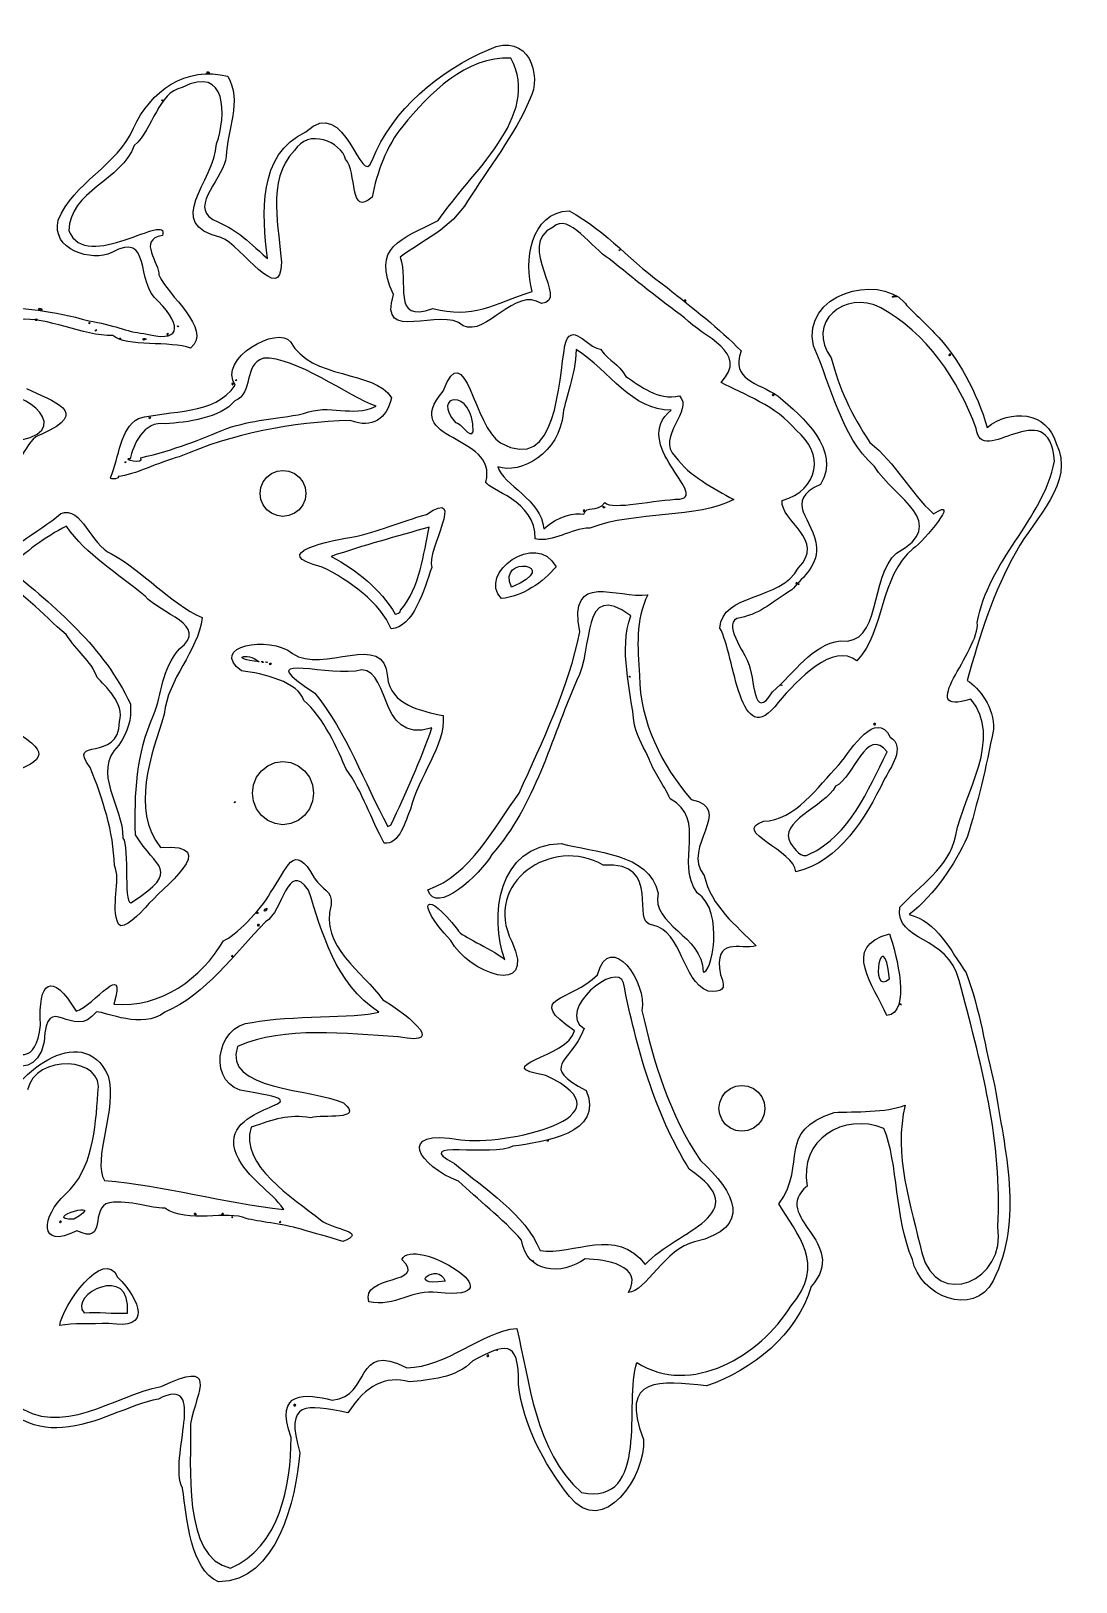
# Model space of a CAD drawing. Extents: x 0.3 to 57.7, y 35.9 to 130.4.
# Drawn here: x 10.76 to 30.03, y 101.85 to 130.45 of the extents above; entities that cross this region are included whole.
import ezdxf

# ---------------------------------------------------------------- set-up
doc = ezdxf.new("R2010")
doc.units = 0
doc.layers.get('0').update_dxf_attribs({"linetype": 'CONTINUOUS'})

msp = doc.modelspace()

# ---------------------------------------------------------------- linework, layer by layer
at = {"color": 7}
for p, q in [((13.996359, 129.680712), (13.996359, 129.680712)), ((13.196104, 129.170172), (13.196104, 129.170172)), ((21.625196, 126.408233), (21.625196, 126.408233)), ((26.719219, 125.545361), (26.719219, 125.545361)), ((10.92222, 125.307608), (10.92222, 125.307608)), ((22.810227, 125.476262), (22.810227, 125.476262)), ((10.877691, 125.12054), (10.877691, 125.12054)), ((11.850378, 125.065744), (11.850378, 125.065744)), ((13.483796, 125.005529), (13.483796, 125.005529)), ((11.966826, 124.928756), (11.966826, 124.928756)), ((12.41892, 124.778055), (12.41892, 124.778055)), ((12.884714, 124.764254), (12.884714, 124.764254)), ((13.261461, 124.859767), (13.261461, 124.859767)), ((27.713299, 124.48455), (27.713299, 124.48455)), ((14.460228, 123.934688), (14.460228, 123.934688)), ((14.556127, 124.01084), (14.556127, 124.01084)), ((24.46106, 123.735961), (24.46106, 123.735961)), ((12.960099, 123.312151), (12.960099, 123.312151)), ((18.912668, 123.058707), (18.912668, 123.058707)), ((12.514856, 122.497824), (12.514856, 122.497824)), ((12.782002, 122.578954), (12.782002, 122.578965)), ((12.224735, 122.212748), (12.224735, 122.21274)), ((14.997049, 122.03161), (15.039339, 122.13371)), ((15.039339, 122.13371), (15.106615, 122.221382)), ((15.106615, 122.221382), (15.19429, 122.288661)), ((15.19429, 122.288661), (15.29639, 122.330949)), ((15.29639, 122.330949), (15.405957, 122.345377)), ((15.405957, 122.345377), (15.515524, 122.330955)), ((15.515524, 122.330949), (15.617623, 122.288661)), ((15.617623, 122.288661), (15.705299, 122.221382)), ((15.705299, 122.221382), (15.772574, 122.13371)), ((15.772574, 122.13371), (15.814865, 122.03161)), ((14.982623, 121.922043), (14.997048, 122.03161)), ((14.997049, 121.812476), (14.982623, 121.922043)), ((15.814865, 122.03161), (15.82929, 121.922043)), ((15.82929, 121.922043), (15.814866, 121.812476)), ((15.039339, 121.710377), (14.997049, 121.812476)), ((15.106615, 121.622704), (15.039339, 121.710377)), ((15.19429, 121.555425), (15.106615, 121.622704)), ((15.29639, 121.513137), (15.19429, 121.555425)), ((15.617623, 121.555425), (15.515524, 121.513137)), ((15.705299, 121.622704), (15.617623, 121.555425)), ((15.772574, 121.710377), (15.705299, 121.622704)), ((15.814865, 121.812476), (15.772574, 121.710377)), ((20.940237, 121.598867), (20.940237, 121.598867)), ((21.340273, 121.670915), (21.340273, 121.670915)), ((15.405957, 121.49871), (15.29639, 121.513132)), ((15.515524, 121.513137), (15.405957, 121.49871)), ((20.214147, 121.27001), (20.214147, 121.27001)), ((20.056291, 121.082728), (20.056291, 121.082728)), ((19.618206, 120.193539), (19.618206, 120.193539)), ((24.865787, 120.256079), (24.865787, 120.256079)), ((24.89945, 120.256643), (24.89945, 120.256643)), ((19.43326, 119.983229), (19.43326, 119.983229)), ((17.575013, 119.767016), (17.575013, 119.767016)), ((17.397992, 119.428702), (17.397995, 119.427856)), ((17.397995, 119.427856), (17.397995, 119.427918)), ((14.968239, 118.818696), (14.968239, 118.818696)), ((15.049319, 118.810935), (15.049319, 118.810935)), ((15.121243, 118.814011), (15.121243, 118.814011)), ((15.193165, 118.777596), (15.193165, 118.777596)), ((21.817022, 118.537027), (21.817022, 118.537027)), ((24.608028, 118.388411), (24.608028, 118.388411)), ((26.296862, 117.667769), (26.296862, 117.667769)), ((14.528724, 116.229376), (14.528724, 116.229376)), ((17.341409, 115.782161), (17.400304, 115.814596)), ((17.400304, 115.814596), (17.40034, 115.814879)), ((17.40034, 115.814879), (17.40034, 115.814932)), ((17.272113, 115.475091), (17.272113, 115.475091)), ((25.111253, 115.268872), (25.111253, 115.268872)), ((24.861822, 114.945177), (24.861822, 114.945177)), ((12.631191, 114.393785), (12.631191, 114.393785)), ((14.953423, 114.188037), (14.953423, 114.188037)), ((15.096151, 114.223758), (15.096151, 114.223758)), ((12.370598, 113.980764), (12.370598, 113.980764)), ((14.967111, 113.961994), (14.967111, 113.961994)), ((14.480765, 113.393451), (14.480765, 113.393451)), ((26.591943, 112.972441), (26.591951, 112.97228)), ((23.248654, 112.742156), (23.248654, 112.742167)), ((26.803753, 112.50306), (26.803753, 112.50306)), ((26.543801, 112.293389), (26.543801, 112.293389)), ((20.268937, 109.98765), (20.268937, 109.98765)), ((15.419205, 108.720678), (15.419205, 108.72067)), ((11.314655, 108.496983), (11.314655, 108.496983)), ((11.549007, 108.539483), (11.549007, 108.539483)), ((13.802628, 108.640417), (13.802628, 108.640417)), ((14.309519, 108.640417), (14.309519, 108.640417)), ((14.457663, 108.580476), (14.457663, 108.580476)), ((15.364403, 108.488912), (15.364403, 108.488912)), ((16.509068, 108.128983), (16.509068, 108.128983)), ((20.032331, 107.771176), (20.032331, 107.771176)), ((22.085531, 107.706332), (22.085531, 107.706332)), ((18.393949, 107.398713), (18.393949, 107.398713)), ((16.989422, 107.017058), (16.989422, 107.017058)), ((21.776337, 107.189439), (21.776337, 107.189439)), ((12.537993, 106.809029), (12.537993, 106.809029)), ((11.289033, 106.580737), (11.289033, 106.580737)), ((19.361051, 106.127172), (19.361051, 106.127172)), ((19.166081, 106.022919), (19.166081, 106.022919)), ((15.63841, 105.111956), (15.63841, 105.111956)), ((14.439665, 102.107379), (14.439668, 102.107379)), ((14.21789, 101.850884), (14.21789, 101.850896))]:
    msp.add_line(p, q, dxfattribs=at)
at = {"color": 5}
for p, q in [((15.259928, 116.959742), (15.405946, 116.979606)), ((15.405946, 116.979614), (15.551964, 116.95975)), ((14.860999, 116.547445), (14.91736, 116.688072)), ((14.91736, 116.688072), (15.007018, 116.808829)), ((15.007018, 116.808829), (15.123861, 116.901488)), ((15.123861, 116.901488), (15.259928, 116.959742)), ((15.551964, 116.959742), (15.688031, 116.901488)), ((15.688031, 116.901488), (15.804875, 116.808829)), ((15.804875, 116.808829), (15.894533, 116.688072)), ((15.894533, 116.688072), (15.950893, 116.547445)), ((14.860999, 116.245618), (14.841776, 116.396531)), ((14.841777, 116.396531), (14.861, 116.547445)), ((15.950893, 116.547445), (15.970116, 116.396531)), ((15.970116, 116.396531), (15.950893, 116.245618)), ((14.91736, 116.10499), (14.860999, 116.245618)), ((15.950893, 116.245618), (15.894533, 116.10499)), ((15.007018, 115.984226), (14.91736, 116.10499)), ((15.123861, 115.891563), (15.007018, 115.984226)), ((15.259928, 115.833313), (15.123861, 115.891563)), ((15.405946, 115.813449), (15.259928, 115.833313)), ((15.551964, 115.833313), (15.405946, 115.813449)), ((15.688031, 115.891563), (15.551964, 115.833313)), ((15.804875, 115.984226), (15.688031, 115.891563)), ((15.894533, 116.10499), (15.804875, 115.984226)), ((23.656562, 110.950172), (23.758662, 110.992466)), ((23.758662, 110.992466), (23.868229, 111.006887)), ((23.868229, 111.006893), (23.977796, 110.992471)), ((23.977796, 110.992466), (24.079896, 110.950172)), ((23.444896, 110.583559), (23.45932, 110.693127)), ((23.45932, 110.693127), (23.50161, 110.795226)), ((23.50161, 110.795226), (23.568887, 110.882898)), ((23.568887, 110.882898), (23.656562, 110.950172)), ((24.079896, 110.950172), (24.167571, 110.882898)), ((24.167571, 110.882898), (24.234848, 110.795226)), ((24.234848, 110.795226), (24.277138, 110.693127)), ((24.277138, 110.693127), (24.291562, 110.583559)), ((23.45932, 110.473992), (23.444895, 110.583559)), ((23.50161, 110.371893), (23.45932, 110.473992)), ((24.277138, 110.473992), (24.234848, 110.371893)), ((24.291562, 110.583559), (24.277138, 110.473992)), ((23.568887, 110.284215), (23.50161, 110.371893)), ((23.656562, 110.216939), (23.568887, 110.284215)), ((23.758662, 110.174648), (23.656562, 110.216939)), ((23.868229, 110.160226), (23.758662, 110.174648)), ((23.977796, 110.174648), (23.868229, 110.160226)), ((24.079896, 110.216939), (23.977796, 110.174648)), ((24.167571, 110.284215), (24.079896, 110.216939)), ((24.234848, 110.371893), (24.167571, 110.284215))]:
    msp.add_line(p, q, dxfattribs=at)
at = {"color": 7}
for points in [[(19.209201, 130.110221), (19.937114, 130.448529), (20.187821, 129.629376), (19.959481, 129.192967)], [(17.050111, 128.058479), (17.427202, 129.010917), (18.286027, 129.714221), (19.209201, 130.110221)], [(19.607716, 129.948835), (18.777912, 129.985998), (18.105958, 129.29897), (17.615281, 128.695737)], [(18.26849, 126.951781), (18.82922, 127.80727), (20.199003, 128.8828), (19.607716, 129.948835)], [(12.65249, 128.655636), (12.951914, 129.336853), (13.620103, 129.815761), (14.387796, 129.613196)], [(14.182919, 128.36981), (14.364448, 128.882244), (14.379222, 129.832957), (13.549173, 129.408551)], [(13.996359, 129.680712), (14.01555, 129.721386), (14.113425, 129.64349), (13.996359, 129.680712)], [(14.387796, 129.613196), (14.658794, 129.157122), (14.377636, 128.623485), (14.357688, 128.134487)], [(13.549173, 129.408551), (13.088143, 129.30709), (13.029751, 128.664853), (12.663813, 128.336804)], [(15.8283, 128.592153), (16.57013, 129.29698), (16.84331, 127.500842), (17.050111, 128.058479)], [(13.196104, 129.170172), (13.141212, 129.198437), (13.18442, 129.137669), (13.196104, 129.170172)], [(19.959481, 129.192967), (19.684808, 128.535892), (19.181258, 127.90674), (18.807924, 127.309806)], [(17.615281, 128.695737), (17.309922, 128.327389), (17.137814, 127.838041), (17.049476, 127.386494)], [(11.263443, 126.9625), (11.54389, 127.660594), (12.345983, 127.959272), (12.65249, 128.655636)], [(15.119384, 126.254597), (15.019198, 127.067476), (14.934539, 128.175477), (15.8283, 128.592153)], [(16.560549, 128.083758), (16.479271, 128.402725), (15.86815, 128.664738), (15.617066, 128.244684)], [(12.663813, 128.336804), (12.438422, 127.693354), (11.468447, 127.502386), (11.459455, 126.765272)], [(14.261984, 126.641475), (13.18716, 126.891329), (14.133776, 127.665897), (14.182919, 128.36981)], [(14.357688, 128.134487), (14.334715, 127.762978), (13.67129, 127.222955), (14.111568, 126.976007)], [(15.617066, 128.244684), (15.084222, 127.712049), (15.347679, 126.749394), (15.37567, 126.187631)], [(17.049476, 127.386494), (16.621746, 126.999034), (16.779418, 127.856654), (16.560549, 128.083758)], [(18.807924, 127.309806), (18.521699, 126.81866), (17.955291, 126.564544), (17.564757, 126.281162)], [(11.459455, 126.765272), (11.774088, 125.96682), (13.330778, 127.143743), (13.183333, 126.679132)], [(14.111568, 126.976007), (14.569411, 126.765794), (14.693524, 126.642805), (15.119384, 126.254597)], [(20.001757, 125.646611), (19.847207, 126.205634), (19.9628, 127.09854), (20.685717, 127.134772)], [(21.422902, 126.248475), (21.108788, 126.426761), (20.673297, 127.112462), (20.386497, 126.83221)], [(20.685717, 127.134772), (21.382456, 126.752264), (21.849133, 126.160264), (22.488553, 125.719119)], [(12.248354, 126.363283), (11.882729, 126.186), (11.120837, 126.415096), (11.263443, 126.9625)], [(13.105604, 125.467925), (12.678853, 125.796282), (12.99068, 126.782459), (12.248354, 126.363283)], [(17.445961, 125.588233), (17.019157, 126.477764), (17.598325, 126.614292), (18.26849, 126.951781)], [(20.386497, 126.83221), (19.68016, 126.509237), (20.707694, 125.473053), (20.171915, 125.422481)], [(13.183333, 126.679132), (12.711077, 126.602633), (13.136042, 126.156601), (13.11759, 125.951394)], [(15.37567, 126.187631), (15.377645, 125.350684), (14.645468, 126.497045), (14.261984, 126.641475)], [(21.625196, 126.408233), (21.591462, 126.457568), (21.608573, 126.357726), (21.625196, 126.408233)], [(17.564757, 126.281162), (17.74002, 125.844731), (17.385981, 125.039912), (18.169362, 125.33392)], [(22.810244, 125.159464), (22.373976, 125.481232), (21.876721, 125.876478), (21.422902, 126.248475)], [(13.11759, 125.951394), (13.264918, 125.570727), (14.116459, 124.966122), (13.702436, 124.603405)], [(25.187732, 124.644626), (24.971197, 125.603885), (26.366512, 125.971683), (26.862743, 125.45107)], [(18.727908, 125.014089), (18.317275, 125.389097), (17.144297, 124.652531), (17.445961, 125.588233)], [(18.169362, 125.33392), (18.894109, 125.134739), (19.30098, 125.412525), (20.001757, 125.646611)], [(20.171915, 125.422481), (19.683024, 125.750838), (19.165959, 124.807375), (18.727908, 125.014089)], [(22.488553, 125.719119), (22.967171, 125.328261), (23.453987, 124.969314), (23.851901, 124.549331)], [(26.429916, 125.342127), (25.762974, 125.694448), (25.036387, 125.061711), (25.515945, 124.420959)], [(26.719219, 125.545361), (26.745776, 125.621967), (26.538806, 125.51139), (26.719219, 125.545361)], [(9.988778, 125.391815), (10.596908, 125.32985), (11.169145, 125.301442), (11.82368, 125.102687)], [(10.92222, 125.307608), (10.822285, 125.355106), (11.068978, 125.310431), (10.92222, 125.307608)], [(12.840888, 124.873977), (13.495339, 124.691286), (13.580127, 124.972659), (13.105604, 125.467925)], [(22.810227, 125.476262), (22.827217, 125.530556), (22.859404, 125.423751), (22.810227, 125.476262)], [(28.189442, 123.121018), (27.864034, 124.005963), (27.263897, 124.898364), (26.429916, 125.342127)], [(26.862743, 125.45107), (26.960248, 125.310747), (27.189461, 125.127929), (27.422336, 124.879706)], [(12.268169, 124.833348), (11.718888, 124.819971), (11.040685, 125.190136), (10.552455, 125.12695)], [(10.877691, 125.12054), (10.843344, 125.18544), (10.821729, 125.074403), (10.877691, 125.12054)], [(11.850378, 125.065744), (11.833812, 125.116177), (11.816593, 125.016589), (11.850378, 125.065744)], [(11.82368, 125.102687), (12.281168, 125.038919), (12.515378, 124.898335), (12.840888, 124.873977)], [(11.966826, 124.928756), (11.950203, 124.979226), (11.933086, 124.879508), (11.966826, 124.928756)], [(13.483796, 125.005529), (13.428864, 125.033785), (13.472168, 124.973017), (13.483796, 125.005529)], [(14.526316, 123.916346), (14.187096, 124.412766), (15.324582, 125.029772), (15.542517, 124.717315)], [(20.604209, 124.651834), (20.715085, 125.120267), (21.008907, 124.617519), (21.260454, 124.579695)], [(23.485517, 123.967646), (24.014198, 124.532985), (23.162339, 124.791765), (22.810244, 125.159464)], [(13.702436, 124.603405), (13.341101, 124.737195), (12.515638, 124.615992), (12.268169, 124.833348)], [(12.41892, 124.778055), (12.383959, 124.827543), (12.383959, 124.728567), (12.41892, 124.778055)], [(12.884714, 124.764254), (12.817367, 124.816395), (12.788891, 124.713164), (12.884714, 124.764254)], [(13.261461, 124.859767), (13.310571, 124.912444), (13.278564, 124.805388), (13.261461, 124.859767)], [(15.542517, 124.717315), (15.928055, 124.018138), (17.089591, 124.198907), (17.409109, 123.686349)], [(18.359413, 123.809821), (18.762446, 124.87219), (18.929192, 123.136213), (19.419556, 122.854778)], [(27.422336, 124.879706), (27.852437, 124.444322), (28.208291, 123.774425), (28.391059, 123.137653)], [(15.047352, 124.415922), (14.662948, 124.293344), (14.873187, 123.772272), (14.517378, 123.630221)], [(17.123003, 123.529535), (16.629755, 123.705718), (15.618082, 124.454112), (15.047352, 124.415922)], [(19.419556, 122.854778), (20.466628, 122.265352), (20.483234, 123.995422), (20.604209, 124.651834)], [(20.815153, 124.577548), (20.788539, 124.068749), (20.621983, 123.709624), (20.570455, 123.399112)], [(22.565478, 123.458731), (21.843562, 123.449248), (21.432901, 124.173064), (20.815153, 124.577548)], [(21.260454, 124.579695), (21.456142, 124.324812), (21.575293, 124.337986), (21.730306, 124.080224)], [(23.851901, 124.549331), (23.661929, 124.010896), (24.150709, 123.969525), (24.537766, 123.71872)], [(26.311106, 122.419448), (25.677596, 123.007226), (25.531202, 123.873632), (25.187732, 124.644626)], [(25.515945, 124.420959), (25.656006, 123.869023), (25.889746, 123.374166), (26.22491, 122.862703)], [(27.713299, 124.48455), (27.703986, 124.547502), (27.669363, 124.402663), (27.713299, 124.48455)], [(10.563592, 122.907049), (11.679668, 123.130033), (10.342222, 124.005624), (10.15845, 123.620397)], [(10.679545, 123.859972), (11.136929, 123.612664), (11.904455, 123.43685), (10.946587, 123.010455)], [(12.740908, 123.306063), (13.339927, 123.466247), (14.132258, 123.355898), (14.526316, 123.916346)], [(14.460228, 123.934688), (14.486362, 124.003807), (14.502612, 123.884528), (14.460228, 123.934688)], [(14.556127, 124.01084), (14.539504, 124.061346), (14.522393, 123.961504), (14.556127, 124.01084)], [(18.912668, 123.058707), (18.918058, 123.896469), (18.117487, 123.742099), (18.588516, 123.229925)], [(21.730306, 124.080224), (21.992672, 123.901851), (22.321012, 123.629557), (22.714997, 123.721071)], [(24.866857, 123.086785), (24.515275, 123.530878), (23.887938, 123.754314), (23.485517, 123.967646)], [(29.634959, 122.514509), (29.523128, 123.830615), (28.267917, 122.349361), (28.189442, 123.121018)], [(14.517378, 123.630221), (14.263356, 123.309743), (13.623964, 123.229558), (13.241, 123.207903)], [(15.783735, 123.393614), (16.274897, 123.590402), (16.672975, 123.310607), (17.123003, 123.529535)], [(17.409109, 123.686349), (17.310413, 123.297464), (17.065049, 123.10844), (16.646844, 123.266194)], [(19.146048, 122.132411), (19.383761, 123.036956), (17.54227, 122.850579), (18.359413, 123.809821)], [(22.714997, 123.721071), (22.996773, 123.456741), (22.268287, 122.966567), (22.638376, 122.603141)], [(24.46106, 123.735961), (24.434927, 123.805088), (24.418606, 123.685799), (24.46106, 123.735961)], [(24.537766, 123.71872), (24.991957, 123.329448), (25.705711, 122.731289), (25.318485, 122.088491)], [(12.224735, 122.21274), (12.396334, 122.608751), (12.391257, 123.105629), (12.740908, 123.306063)], [(13.241, 123.207903), (12.832178, 123.269047), (12.632687, 122.797939), (12.591155, 122.561767)], [(12.960099, 123.312151), (12.94373, 123.362651), (12.926144, 123.263086), (12.960099, 123.312151)], [(16.646844, 123.266194), (15.567767, 123.236332), (14.480955, 123.029519), (13.490326, 122.594253)], [(14.371052, 123.117826), (14.846486, 123.285732), (15.246846, 123.284016), (15.783735, 123.393614)], [(20.570455, 123.399112), (20.512402, 122.677817), (19.789566, 122.259877), (19.365217, 122.41546)], [(22.726469, 121.81687), (23.250082, 121.889296), (21.803094, 122.841331), (22.565478, 123.458731)], [(28.391059, 123.137653), (28.804732, 123.485195), (29.504138, 123.440254), (29.660621, 122.842569)], [(10.946587, 123.010455), (10.669067, 122.956802), (10.510878, 122.265354), (10.268085, 122.414004)], [(12.782002, 122.578965), (13.410838, 122.722196), (13.885866, 122.923847), (14.371052, 123.117826)], [(18.588516, 123.229925), (18.679716, 123.237743), (18.860479, 122.917327), (18.912668, 123.058707)], [(24.60908, 121.790722), (25.297065, 121.988266), (25.39856, 122.668977), (24.866857, 123.086785)], [(26.22491, 122.862703), (26.711913, 122.475666), (26.957096, 121.943706), (27.402903, 121.548603)], [(29.660621, 122.842569), (30.028845, 122.13304), (29.250293, 121.445245), (28.929697, 120.857661)], [(13.490326, 122.594253), (13.120601, 122.505085), (12.666164, 122.258115), (12.364113, 122.236144)], [(12.591155, 122.561767), (12.394141, 122.571193), (12.859653, 122.443104), (12.782002, 122.578954)], [(12.514856, 122.497824), (12.498883, 122.546231), (12.47843, 122.452742), (12.514856, 122.497824)], [(19.365217, 122.41546), (19.469664, 122.077335), (20.174404, 121.800955), (20.214147, 121.27001)], [(22.638376, 122.603141), (22.905186, 122.234578), (23.34709, 122.020795), (23.716674, 121.808857)], [(26.722126, 120.820952), (27.723081, 121.381674), (26.687577, 121.819449), (26.311106, 122.419448)], [(28.209429, 119.545215), (28.407552, 120.683728), (29.403808, 121.409174), (29.634959, 122.514509)], [(12.364113, 122.236144), (12.429428, 122.203472), (12.216031, 122.160904), (12.224735, 122.212748)], [(20.056291, 121.082728), (20.073196, 121.80358), (19.185853, 121.980756), (19.146048, 122.132411)], [(18.053228, 121.535497), (18.807052, 122.041902), (18.043265, 120.871885), (18.148596, 120.558068)], [(25.318485, 122.088491), (24.615738, 121.770605), (25.199094, 121.449411), (25.246561, 120.926899)], [(27.402903, 121.548603), (27.93105, 121.884058), (27.224558, 121.043702), (27.028667, 120.905972)], [(10.028812, 120.397571), (10.211446, 120.910391), (10.893233, 121.187599), (11.309344, 121.551784)], [(11.309344, 121.551784), (11.701433, 121.698839), (11.855628, 120.972009), (12.240931, 120.81095)], [(20.214147, 121.27001), (20.505174, 121.518391), (20.774866, 121.575626), (20.954729, 121.540193)], [(20.940237, 121.598867), (20.966399, 121.667915), (20.982618, 121.54897), (20.940237, 121.598867)], [(20.954729, 121.540193), (20.995818, 121.712396), (21.192724, 121.559582), (21.34257, 121.753465)], [(23.716674, 121.808857), (23.05703, 121.451869), (21.908471, 121.602254), (21.06674, 121.284246)], [(21.340273, 121.670915), (21.268642, 121.708321), (21.332511, 121.618035), (21.340273, 121.670915)], [(21.34257, 121.753465), (21.47198, 121.609148), (22.285423, 121.811259), (22.726469, 121.81687)], [(24.905829, 120.545165), (25.436497, 121.066768), (24.571731, 121.410667), (24.60908, 121.790722)], [(11.413377, 121.318138), (11.023481, 121.121429), (10.645916, 120.839382), (10.33653, 120.538555)], [(12.864834, 120.025453), (12.364912, 120.448899), (11.775516, 120.786679), (11.413377, 121.318138)], [(18.10162, 121.300979), (17.49828, 121.125507), (16.889589, 120.96514), (16.295988, 120.761773)], [(16.776333, 121.13552), (17.292941, 121.261002), (17.552162, 121.391541), (18.053228, 121.535497)], [(17.575013, 119.767016), (17.937474, 120.197763), (17.995538, 120.812878), (18.10162, 121.300979)], [(21.06674, 121.284246), (20.693312, 121.272167), (20.402623, 121.015759), (20.056291, 121.082728)], [(16.127786, 120.5643), (15.0998, 120.820182), (16.260707, 121.053241), (16.776333, 121.13552)], [(19.43326, 119.983229), (18.985616, 120.448377), (20.075815, 121.243874), (20.442326, 120.570542)], [(12.240931, 120.81095), (12.833948, 120.483432), (13.31613, 119.904094), (13.913665, 119.632049)], [(16.295988, 120.761773), (16.778887, 120.503142), (17.192687, 120.16771), (17.477593, 119.696068)], [(19.618206, 120.193539), (20.612278, 120.608693), (19.336963, 120.810911), (19.618206, 120.193539)], [(25.246561, 120.926899), (25.264256, 120.555511), (24.934917, 120.329434), (24.791091, 120.142973)], [(25.683246, 119.203782), (26.45592, 119.101976), (26.220095, 120.39828), (26.722126, 120.820952)], [(27.028667, 120.905972), (26.395338, 120.382579), (26.511622, 119.397768), (25.989395, 118.83277)], [(28.929697, 120.857661), (28.504636, 120.117471), (28.250151, 119.291709), (28.023794, 118.475734)], [(11.407193, 119.321585), (10.97254, 119.68689), (10.548998, 120.193358), (10.028812, 120.397571)], [(10.33653, 120.538555), (11.208213, 119.839832), (12.116864, 119.064867), (12.591307, 118.042803)], [(17.397995, 119.427918), (17.219063, 119.886354), (16.614083, 120.337619), (16.127786, 120.5643)], [(18.148596, 120.558068), (18.013327, 120.163118), (17.810181, 119.438992), (17.397992, 119.428702)], [(20.442326, 120.570542), (20.209383, 120.288484), (19.820114, 120.019907), (19.43326, 119.983229)], [(20.878136, 119.370652), (20.658331, 120.516409), (21.567775, 119.973095), (22.133416, 120.054273)], [(23.463834, 119.438106), (23.488472, 120.094035), (24.591794, 119.933567), (24.905829, 120.545165)], [(21.819263, 119.668388), (20.883637, 120.3539), (21.142311, 119.050135), (20.818176, 118.464033)], [(24.791091, 120.142973), (24.438957, 119.940749), (24.259114, 119.718756), (23.838346, 119.629867)], [(24.865787, 120.256079), (24.850744, 120.309368), (24.918797, 120.246596), (24.865787, 120.256079)], [(24.89945, 120.256643), (24.934531, 120.306063), (24.934387, 120.207176), (24.89945, 120.256643)], [(13.500094, 119.058373), (14.06963, 119.497909), (13.1352, 119.699534), (12.864834, 120.025453)], [(22.133416, 120.054273), (21.899239, 119.570637), (21.946983, 119.093834), (21.979376, 118.56716)], [(13.913665, 119.632049), (13.842833, 118.991859), (13.277697, 118.51676), (13.216904, 117.851041)], [(17.477593, 119.696068), (17.512306, 119.692484), (17.573035, 119.724361), (17.575013, 119.767016)], [(21.885532, 117.647314), (21.818772, 118.335833), (21.597123, 119.021001), (21.819263, 119.668388)], [(23.838346, 119.629867), (23.456807, 119.578317), (23.949767, 118.945701), (23.978689, 118.816503)], [(28.090277, 118.130074), (27.026703, 117.794126), (28.265879, 119.016886), (28.209429, 119.545215)], [(11.979523, 118.528411), (11.853852, 118.860679), (11.612502, 118.99984), (11.407193, 119.321585)], [(14.638423, 118.649746), (14.03751, 119.104748), (15.143178, 119.322036), (15.582293, 118.970678)], [(15.582293, 118.970678), (16.128133, 118.584053), (17.288583, 119.40567), (17.330688, 118.542939)], [(19.762094, 116.397182), (20.192348, 117.362455), (20.673534, 118.331744), (20.878136, 119.370652)], [(24.53984, 118.070345), (23.810696, 117.099142), (23.745655, 118.939614), (23.463834, 119.438106)], [(13.020706, 117.835624), (13.186463, 118.248704), (13.153311, 118.660166), (13.500094, 119.058373)], [(14.968239, 118.818696), (14.725952, 119.009989), (14.403104, 118.870509), (14.968239, 118.818696)], [(16.741213, 118.646156), (16.07529, 118.57397), (14.81219, 118.996087), (15.996304, 118.23858)], [(24.431348, 118.261709), (24.846858, 118.619639), (25.160424, 119.135521), (25.683246, 119.203782)], [(25.989395, 118.83277), (25.554003, 119.185709), (24.897633, 118.493246), (24.53984, 118.070345)], [(15.049319, 118.810935), (14.982257, 118.859183), (15.028604, 118.777347), (15.049319, 118.810935)], [(15.121243, 118.814011), (15.045814, 118.836476), (15.107584, 118.78974), (15.121243, 118.814011)], [(15.193165, 118.777596), (15.158076, 118.828754), (15.140483, 118.728111), (15.193165, 118.777596)], [(18.152773, 117.598915), (17.097852, 117.276045), (17.422554, 118.864359), (16.741213, 118.646156)], [(23.978689, 118.816503), (24.112564, 118.530183), (24.06917, 117.67772), (24.431348, 118.261709)], [(12.39157, 117.716404), (12.49435, 118.047347), (12.114815, 118.379911), (11.979523, 118.528411)], [(15.790768, 118.102566), (15.700067, 118.439598), (15.035327, 118.608754), (14.638423, 118.649746)], [(17.330688, 118.542939), (17.38626, 118.013528), (17.965733, 117.91359), (18.359266, 117.825622)], [(20.818176, 118.464033), (20.342089, 117.37272), (20.056379, 116.178652), (19.260292, 115.266507)], [(21.817022, 118.537027), (21.785041, 118.584477), (21.77761, 118.510526), (21.817022, 118.537027)], [(21.979376, 118.56716), (21.991286, 117.708443), (22.385127, 116.915675), (22.933575, 116.276803)], [(24.608028, 118.388411), (24.553104, 118.416662), (24.596372, 118.355919), (24.608028, 118.388411)], [(28.023794, 118.475734), (28.248867, 118.336285), (28.526943, 117.974531), (28.505223, 117.570298)], [(15.996304, 118.23858), (16.582218, 117.501374), (16.897197, 116.60321), (17.341409, 115.782161)], [(27.810437, 115.618415), (27.968871, 116.40463), (28.691908, 117.404188), (28.090277, 118.130074)], [(12.591307, 118.042803), (12.614224, 117.733047), (12.554895, 117.553077), (12.377798, 117.280416)], [(13.216904, 117.851041), (12.972573, 117.081029), (12.597065, 116.103733), (13.146678, 115.393795)], [(12.68568, 115.625809), (12.668069, 116.377367), (12.692707, 117.118017), (13.020706, 117.835624)], [(16.571358, 116.836946), (16.430608, 117.173477), (16.14792, 117.813669), (15.790768, 118.102566)], [(18.359266, 117.825622), (18.409237, 117.266331), (17.890013, 116.691486), (17.757543, 116.099548)], [(25.652955, 116.915799), (25.913576, 117.232783), (26.334231, 117.937421), (26.604688, 117.430669)], [(10.452746, 117.539626), (11.196529, 117.113005), (10.935402, 116.955183), (10.257036, 116.731669)], [(11.851964, 116.87024), (11.402079, 117.461388), (12.375749, 116.932975), (12.39157, 117.716404)], [(17.40034, 115.814932), (17.668587, 116.399914), (17.944741, 116.995897), (18.152773, 117.598915)], [(22.160698, 117.02338), (22.088455, 117.188254), (21.941036, 117.41632), (21.885532, 117.647314)], [(26.54889, 117.155033), (26.158689, 117.639016), (25.939724, 116.688867), (25.596158, 116.524354)], [(26.296862, 117.667769), (26.349624, 117.717274), (26.331824, 117.61654), (26.296862, 117.667769)], [(28.505223, 117.570298), (28.377357, 116.888407), (28.207233, 116.178773), (28.02365, 115.58695)], [(12.377798, 117.280416), (11.866287, 116.773492), (12.459425, 116.163849), (12.454729, 115.567773)], [(26.604688, 117.430669), (26.898763, 117.241882), (26.603559, 116.8629), (26.488647, 116.635688)], [(22.548328, 116.289368), (22.415963, 116.581329), (22.256767, 116.741964), (22.160698, 117.02338)], [(25.111253, 115.268872), (25.867941, 115.627003), (26.182131, 116.441796), (26.54889, 117.155033)], [(12.296978, 115.060075), (12.282556, 115.697666), (12.08184, 116.283892), (11.851964, 116.87024)], [(17.272113, 115.475091), (17.02674, 115.916521), (16.877902, 116.416063), (16.571358, 116.836946)], [(24.264524, 115.877619), (24.854151, 115.894496), (25.270268, 116.51365), (25.652955, 116.915799)], [(18.077016, 114.613137), (18.86999, 114.893172), (19.283282, 115.745257), (19.762094, 116.397182)], [(25.596158, 116.524354), (25.383555, 116.135618), (24.521608, 115.866706), (24.765155, 115.472097)], [(26.488647, 116.635688), (26.143305, 115.933299), (25.677382, 115.13901), (24.861822, 114.945177)], [(14.528724, 116.229376), (14.512326, 116.279922), (14.494803, 116.180215), (14.528724, 116.229376)], [(23.043111, 114.557333), (22.63311, 115.122785), (23.239631, 115.922196), (22.548328, 116.289368)], [(22.933575, 116.276803), (23.753242, 116.109177), (22.733725, 115.407536), (23.173424, 114.878928)], [(17.757543, 116.099548), (17.666357, 115.897965), (17.555605, 115.434056), (17.272113, 115.475091)], [(24.861822, 114.945177), (24.853976, 115.341499), (23.66074, 115.680174), (24.264524, 115.877619)], [(12.454729, 115.567773), (12.584678, 115.416942), (12.446516, 114.207078), (12.631191, 114.393785)], [(12.631191, 114.393785), (13.546229, 114.989757), (13.06423, 115.003848), (12.68568, 115.625809)], [(15.178924, 114.563632), (15.477614, 114.988405), (15.595351, 115.538908), (15.983232, 114.834393)], [(21.310391, 115.069168), (20.372499, 115.620157), (19.078089, 114.741367), (19.625016, 113.660569)], [(26.782293, 114.290966), (27.143831, 114.697719), (27.686911, 115.006682), (27.810437, 115.618415)], [(28.02365, 115.58695), (27.792705, 115.078719), (27.433075, 114.538966), (26.955086, 114.156343)], [(13.146678, 115.393795), (14.32538, 115.475535), (13.166406, 114.648434), (12.870307, 114.287901)], [(19.260292, 115.266507), (19.038954, 114.890773), (18.229656, 114.127099), (18.077016, 114.613137)], [(19.497666, 113.324637), (19.204779, 114.100774), (19.361028, 115.443584), (20.533346, 115.467903)], [(20.533346, 115.467903), (21.137606, 115.297921), (22.15465, 115.302738), (22.325784, 114.552798)], [(24.765155, 115.472097), (24.839343, 115.367012), (24.965335, 115.178281), (25.111253, 115.268872)], [(12.370598, 113.980764), (12.219799, 114.304772), (12.428533, 114.794673), (12.296978, 115.060075)], [(15.875683, 114.609982), (15.471876, 115.165378), (15.419487, 114.210925), (15.083225, 114.023925)], [(22.228019, 113.964077), (21.77785, 113.987727), (22.45008, 115.131167), (21.310391, 115.069168)], [(15.983232, 114.834393), (16.140859, 114.584181), (16.313709, 114.630344), (16.29327, 114.333951)], [(23.173424, 114.878928), (23.297495, 114.304674), (23.765462, 113.962217), (24.132692, 113.578245)], [(14.308757, 113.674974), (14.521993, 113.761839), (14.990639, 114.222527), (15.178924, 114.563632)], [(17.175974, 112.359341), (16.356575, 112.87609), (16.127806, 113.851134), (15.875683, 114.609982)], [(18.499887, 113.678942), (17.801121, 114.423452), (18.065961, 114.629226), (18.622061, 113.879255)], [(22.325784, 114.552798), (22.18607, 113.954439), (23.147531, 113.780753), (23.153358, 113.099966)], [(23.153358, 113.099966), (23.291258, 113.012581), (23.572896, 114.210366), (23.043111, 114.557333)], [(12.870307, 114.287901), (12.808638, 114.220538), (12.45242, 113.838205), (12.370598, 113.980764)], [(14.953423, 114.188037), (14.89997, 114.238436), (14.89997, 114.137638), (14.953423, 114.188037)], [(15.096151, 114.223758), (15.158085, 114.358903), (14.987961, 114.180535), (15.096151, 114.223758)], [(16.29327, 114.333951), (16.073916, 113.578042), (16.889453, 113.097637), (17.248036, 112.58526)], [(27.874369, 112.942057), (27.66535, 113.784166), (26.687323, 113.649328), (26.782293, 114.290966)], [(26.955086, 114.156343), (27.464774, 114.037429), (27.720349, 113.488041), (28.002467, 113.082702)], [(15.083225, 114.023925), (14.509902, 113.434345), (13.988152, 112.679889), (13.227355, 112.35931)], [(14.967111, 113.961994), (14.933089, 114.034087), (14.933207, 113.889846), (14.967111, 113.961994)], [(18.622061, 113.879255), (18.717483, 113.722506), (19.194235, 113.5784), (19.497666, 113.324637)], [(21.205051, 113.047269), (21.441779, 113.895697), (22.134875, 112.886343), (22.02504, 112.388153)], [(23.248654, 112.742167), (22.742748, 112.948057), (22.785256, 113.838705), (22.228019, 113.964077)], [(26.591951, 112.97228), (26.465527, 114.066602), (26.190592, 112.623329), (26.591943, 112.972441)], [(12.287936, 112.503819), (13.146901, 112.422006), (13.911712, 112.992987), (14.308757, 113.674974)], [(19.625016, 113.660569), (20.106693, 112.600844), (18.813768, 113.08137), (18.499887, 113.678942)], [(24.132692, 113.578245), (23.847402, 113.497233), (23.337257, 113.778149), (23.473909, 113.044156)], [(26.543801, 112.293389), (26.302174, 112.853112), (25.689571, 113.56999), (26.591034, 113.802643)], [(26.591034, 113.802643), (26.721265, 113.40763), (26.996838, 112.352805), (26.543801, 112.293389)], [(11.591899, 112.376026), (11.92215, 112.474429), (12.533226, 113.353461), (12.287936, 112.503819)], [(14.480765, 113.393451), (14.464199, 113.443921), (14.446989, 113.344209), (14.480765, 113.393451)], [(21.683999, 112.897573), (21.574317, 113.320277), (20.420505, 112.389934), (20.957139, 112.056229)], [(10.936116, 112.119466), (10.883194, 112.92345), (11.136268, 113.130155), (11.591899, 112.376026)], [(20.783699, 112.013805), (19.831465, 112.651399), (20.719355, 112.539698), (21.205051, 113.047269)], [(23.473909, 113.044156), (23.594472, 112.764497), (23.497898, 112.722606), (23.248654, 112.742156)], [(28.002467, 113.082702), (28.261124, 112.420075), (28.35135, 111.687277), (28.532077, 110.988743)], [(9.272044, 112.158103), (9.554585, 112.751783), (10.760097, 110.628438), (10.936116, 112.119466)], [(11.966959, 112.363741), (11.526235, 111.796136), (11.051325, 112.807784), (11.002114, 111.812934)], [(22.898684, 109.463623), (22.24821, 110.510797), (21.927224, 111.697979), (21.683999, 112.897573)], [(28.585809, 108.405061), (28.685228, 109.946234), (28.266435, 111.46895), (27.874369, 112.942057)], [(17.248036, 112.58526), (17.547406, 112.41024), (18.545048, 111.69637), (17.528695, 111.90493)], [(26.803753, 112.50306), (26.769909, 112.552201), (26.787272, 112.452635), (26.803753, 112.50306)], [(10.161064, 110.380966), (10.372843, 111.190665), (11.702985, 112.238367), (12.181425, 111.183375)], [(13.227355, 112.35931), (12.801385, 112.029175), (12.157078, 112.365011), (11.966959, 112.363741)], [(14.749492, 110.892548), (13.996619, 110.970308), (14.141283, 112.12688), (14.837429, 112.16977)], [(17.528695, 111.90493), (16.5652, 111.952196), (15.45321, 112.114691), (14.566728, 111.721623)], [(14.837429, 112.16977), (15.534123, 112.305138), (16.722575, 112.237701), (17.175974, 112.359341)], [(22.02504, 112.388153), (22.23315, 111.460215), (22.538487, 110.448527), (23.103301, 109.623236)], [(11.002114, 111.812934), (10.781222, 110.756833), (9.664717, 111.916484), (9.59216, 111.589512)], [(20.254211, 111.188853), (19.155813, 111.379082), (20.668787, 111.513572), (20.783699, 112.013805)], [(20.957139, 112.056229), (20.689319, 111.370996), (20.128707, 111.388073), (20.995056, 110.911682)], [(11.991588, 110.866332), (12.138318, 111.56116), (10.824554, 111.583653), (10.697963, 110.92565)], [(14.566728, 111.721623), (14.286374, 110.909854), (15.95368, 110.952517), (16.521771, 110.683475)], [(12.181425, 111.183375), (12.360972, 110.601416), (11.879066, 109.617454), (12.113988, 109.253305)], [(18.686602, 110.004829), (19.446598, 109.892191), (21.94527, 110.407684), (20.254211, 111.188853)], [(28.532077, 110.988743), (28.71288, 109.823202), (29.070938, 108.531084), (28.502565, 107.406293)], [(11.396342, 109.001854), (11.894117, 109.453942), (11.951879, 110.211983), (11.991588, 110.866332)], [(14.548722, 109.730571), (14.133497, 110.711578), (16.401104, 110.633425), (14.749492, 110.892548)], [(16.521771, 110.683475), (16.919561, 110.349767), (16.133775, 110.475539), (15.921338, 110.409747)], [(20.995056, 110.911682), (21.342996, 110.112398), (20.191541, 109.964415), (19.646231, 109.8855)], [(15.921338, 110.409747), (15.490921, 110.477884), (15.249005, 110.383021), (14.817093, 110.234143)], [(24.552074, 108.820554), (25.09468, 109.585619), (24.480923, 110.15183), (25.570815, 110.507763)], [(26.487966, 110.21369), (25.736112, 110.515493), (24.914688, 110.005258), (25.071626, 109.151841)], [(25.570815, 110.507763), (25.960202, 110.526446), (26.519048, 110.501385), (26.88117, 110.643072)], [(26.88117, 110.643072), (26.653114, 109.74742), (26.992106, 108.753995), (27.187045, 107.920093)], [(14.817093, 110.234143), (14.599889, 109.531607), (15.59019, 108.938418), (16.098398, 108.52846)], [(18.643078, 109.241347), (17.921325, 109.511883), (17.453892, 110.224435), (18.686602, 110.004829)], [(27.011223, 107.799248), (26.688869, 108.546638), (26.752056, 109.575106), (26.487966, 110.21369)], [(19.646231, 109.8855), (19.301048, 109.68088), (17.70967, 110.014489), (18.57187, 109.566634)], [(20.268937, 109.98765), (20.275203, 110.024802), (20.349966, 109.975148), (20.268937, 109.98765)], [(15.419205, 108.72067), (15.190312, 109.063384), (14.756347, 109.281079), (14.548722, 109.730571)], [(18.57187, 109.566634), (19.135883, 109.091922), (19.874151, 108.63243), (20.145671, 107.960191)], [(23.103301, 109.623236), (23.748664, 109.037405), (24.084091, 108.387825), (22.997092, 108.120152)], [(12.113988, 109.253305), (13.222441, 109.165709), (14.310278, 108.834809), (15.419205, 108.720678)], [(22.085531, 107.706332), (22.686839, 108.358017), (24.140247, 108.614021), (22.898684, 109.463623)], [(11.603894, 108.3257), (10.885175, 107.95405), (10.953758, 108.602983), (11.396342, 109.001854)], [(19.803598, 108.156516), (19.461152, 108.552025), (18.976831, 108.918062), (18.643078, 109.241347)], [(25.071626, 109.151841), (24.376871, 108.568736), (25.876828, 108.125954), (25.14701, 107.299365)], [(11.549007, 108.539483), (12.229524, 108.937851), (10.895, 108.536181), (11.549007, 108.539483)], [(12.204909, 108.844913), (11.823646, 108.757144), (12.185802, 108.055221), (11.603894, 108.3257)], [(13.225943, 108.744044), (12.961704, 108.732077), (12.599165, 108.899565), (12.204909, 108.844913)], [(14.726228, 108.553264), (14.392859, 108.706339), (13.646339, 108.45776), (13.225943, 108.744044)], [(13.802628, 108.640417), (13.7601, 108.690506), (13.776692, 108.571439), (13.802628, 108.640417)], [(14.309519, 108.640417), (14.279976, 108.698546), (14.254186, 108.560119), (14.309519, 108.640417)], [(24.768412, 106.933709), (25.44049, 107.721637), (24.879892, 108.255745), (24.552074, 108.820554)], [(11.314655, 108.496983), (11.305229, 108.559806), (11.270776, 108.414992), (11.314655, 108.496983)], [(14.457663, 108.580476), (14.518575, 108.599667), (14.462065, 108.555584), (14.457663, 108.580476)], [(15.739877, 108.354693), (15.37184, 108.460469), (14.956753, 108.493097), (14.726228, 108.553264)], [(15.364403, 108.488912), (15.348006, 108.539458), (15.330483, 108.439752), (15.364403, 108.488912)], [(16.098398, 108.52846), (16.345983, 108.336323), (16.983241, 108.31613), (16.509068, 108.128983)], [(20.145671, 107.960191), (20.754721, 107.872002), (21.565791, 108.412362), (22.085531, 107.706332)], [(27.187045, 107.920093), (27.459045, 106.849635), (28.758772, 107.405568), (28.585809, 108.405061)], [(16.509068, 108.128983), (16.248927, 108.222788), (15.988275, 108.273825), (15.739877, 108.354693)], [(17.598277, 107.794481), (17.794275, 108.27096), (19.85459, 107.021243), (18.257523, 107.187379)], [(20.98132, 107.80765), (20.530512, 107.497767), (19.90022, 107.543371), (19.803598, 108.156516)], [(22.997092, 108.120152), (22.46788, 108.009131), (22.08618, 107.19969), (21.776337, 107.189439)], [(11.289033, 106.580737), (11.333782, 106.932321), (12.105688, 108.043212), (12.355542, 107.473866)], [(12.537993, 106.809029), (12.627308, 107.749704), (11.436073, 107.147089), (11.737467, 106.811851)], [(16.989422, 107.017058), (16.82855, 107.526114), (18.098171, 107.331473), (17.598277, 107.794481)], [(18.393949, 107.398713), (18.280162, 107.762887), (17.631517, 107.284695), (18.393949, 107.398713)], [(20.032331, 107.771176), (19.977444, 107.799409), (20.020618, 107.738751), (20.032331, 107.771176)], [(21.776337, 107.189439), (22.069566, 107.684793), (21.346947, 107.802787), (20.98132, 107.80765)], [(28.502565, 107.406293), (28.1416, 106.708135), (27.144489, 107.12726), (27.011223, 107.799248)], [(12.355542, 107.473866), (12.787565, 107.024593), (12.988355, 106.493084), (12.196335, 106.617897)], [(18.257523, 107.187379), (17.799434, 107.260345), (17.470165, 106.90674), (16.989422, 107.017058)], [(25.14701, 107.299365), (24.882669, 106.405065), (24.061657, 105.758539), (23.214996, 105.465372)], [(11.737467, 106.811851), (12.004567, 106.841425), (12.271112, 106.788963), (12.537993, 106.809029)], [(21.930351, 105.899619), (22.927313, 105.254459), (24.213656, 106.030547), (24.768412, 106.933709)], [(12.196335, 106.617897), (11.855687, 106.60452), (11.540351, 106.625122), (11.289033, 106.580737)], [(17.688235, 105.801101), (18.421321, 105.80223), (19.076043, 106.475084), (19.716786, 106.52712)], [(19.716786, 106.52712), (19.953483, 105.565437), (20.047994, 104.259194), (20.911185, 103.499697)], [(16.313539, 105.205948), (17.052527, 105.264689), (16.695699, 106.308542), (17.688235, 105.801101)], [(19.749679, 105.491593), (19.759501, 106.360149), (19.48822, 106.231656), (18.906588, 105.9282)], [(19.361051, 106.127172), (19.306116, 106.155397), (19.349395, 106.094764), (19.361051, 106.127172)], [(13.159841, 105.456798), (14.213123, 105.950278), (13.834152, 105.40715), (13.700461, 104.766324)], [(18.906588, 105.9282), (18.597267, 105.601333), (18.103009, 105.578859), (17.736165, 105.540802)], [(19.166081, 106.022919), (19.218639, 106.072263), (19.201296, 105.971995), (19.166081, 106.022919)], [(20.911185, 103.499697), (22.194816, 103.256026), (21.688727, 105.166772), (21.930351, 105.899619)], [(13.550993, 103.578821), (13.282741, 104.145427), (14.044831, 105.698869), (13.110769, 105.224665)], [(17.736165, 105.540802), (17.291696, 105.655799), (16.947258, 105.488912), (16.601615, 104.970498)], [(23.214996, 105.465372), (22.367132, 105.564934), (21.59399, 105.654286), (22.052799, 104.480606)], [(11.340118, 104.699294), (10.797994, 104.629873), (10.142273, 104.989407), (10.037216, 105.483194)], [(10.45681, 105.137602), (11.316769, 104.484641), (12.27591, 105.285644), (13.159841, 105.456798)], [(15.556817, 104.513386), (15.236949, 105.400159), (15.834916, 105.320234), (16.313539, 105.205948)], [(20.688737, 103.428408), (20.206126, 104.046028), (19.8355, 104.745892), (19.749679, 105.491593)], [(13.110769, 105.224665), (12.553809, 105.115013), (11.966665, 104.742612), (11.340118, 104.699294)], [(16.601615, 104.970498), (15.819422, 105.126793), (15.437727, 105.205558), (15.71531, 104.231406)], [(15.63841, 105.111956), (15.604453, 105.184126), (15.604453, 105.039787), (15.63841, 105.111956)], [(13.700461, 104.766324), (13.71714, 104.02489), (13.541612, 102.285286), (14.439665, 102.107379)], [(14.439668, 102.107379), (15.334522, 102.48013), (15.555183, 103.631213), (15.556817, 104.513386)], [(22.052799, 104.480606), (22.106997, 103.822853), (21.312214, 102.632459), (20.688737, 103.428408)], [(15.71531, 104.231406), (15.647972, 103.379953), (15.295823, 101.857251), (14.21789, 101.850884)], [(14.21789, 101.850896), (13.681241, 102.099855), (13.651484, 102.996447), (13.550993, 103.578821)]]:
    msp.add_open_spline(points, degree=3, dxfattribs=at)

doc.saveas('drawing.dxf')
